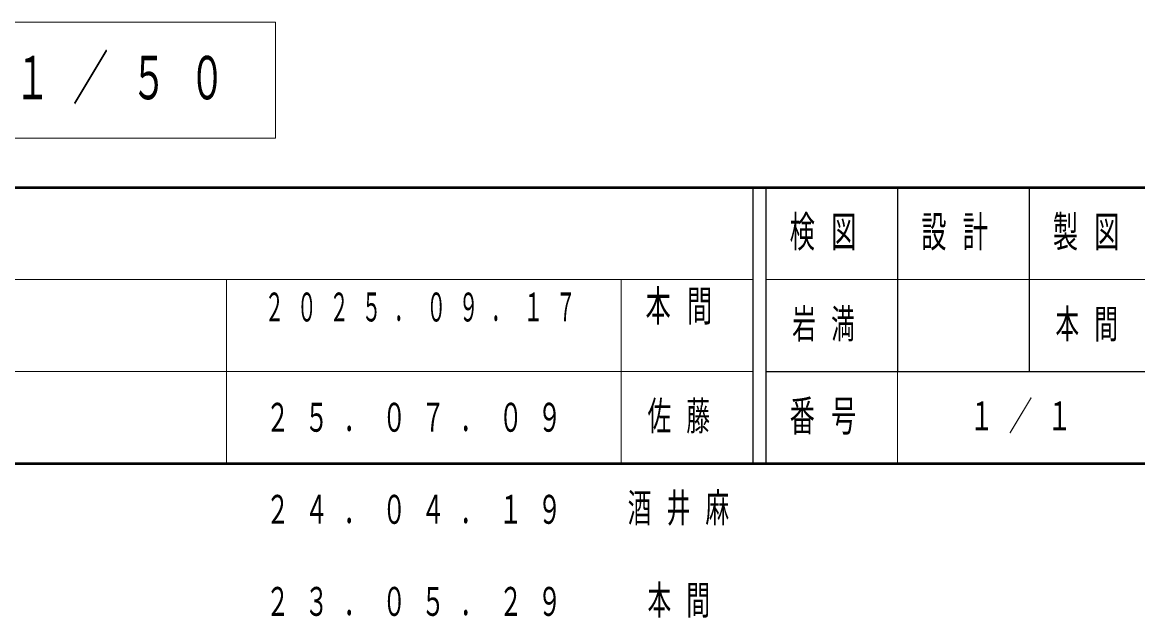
# Model space of a CAD drawing. Units: millimetres on the paper. Extents: x -385 to 0, y -19 to 267.
# Drawn here: x -299 to -214.3, y -11.7 to 33.5 of the extents above; entities that cross this region are included whole.
import ezdxf

# ---------------------------------------------------------------- set-up
doc = ezdxf.new("R2010")
doc.units = ezdxf.units.MM
doc.layers.add('LY_1', color=7, linetype='Continuous', lineweight=25)
doc.layers.add('LY_2', color=7, linetype='Continuous', lineweight=13)
doc.layers.add('LY_3', color=7, linetype='Continuous')
doc.styles.add('ＭＳ ゴシック', font='')
doc.styles.get('ＭＳ ゴシック').set_extended_font_data('MS Gothic')

msp = doc.modelspace()

# ---------------------------------------------------------------- linework, layer by layer
at = {"layer": 'LY_1', "lineweight": 13}
for p, q in [((-279.762, 33.549), (-327.562, 33.549)), ((-279.762, 24.749), (-279.762, 33.549)), ((-327.562, 24.749), (-279.762, 24.749))]:
    msp.add_line(p, q, dxfattribs=at)
at = {"layer": 'LY_2', "lineweight": 50}
for p, q in [((-385, 21), (0, 21)), ((-385, 0), (0, 0))]:
    msp.add_line(p, q, dxfattribs=at)
at = {"layer": 'LY_2', "color": 211, "lineweight": 25}
for p, q in [((-243.5, 21), (-243.5, 0)), ((-242.5, 21), (-242.5, 0)), ((-232.5, 21), (-232.5, 7)), ((-222.5, 21), (-222.5, 7)), ((-242.5, 7), (0, 7))]:
    msp.add_line(p, q, dxfattribs=at)
at = {"layer": 'LY_2'}
for p, q in [((-385, 14), (-243.5, 14)), ((-283.5, 14), (-283.5, 0)), ((-253.5, 14), (-253.5, 0)), ((-242.5, 14), (-187.5, 14)), ((-385, 7), (-243.5, 7)), ((-232.5, 7), (-232.5, 0))]:
    msp.add_line(p, q, dxfattribs=at)

# ---------------------------------------------------------------- texts
at = {"layer": 'LY_1', "style": 'ＭＳ ゴシック'}
for s, insert, char_height, attachment_point in [('\\T1.64;\\W0.6;立面図\u3000Ｓ＝１／５０', (-326.162, 29.149), 3.299, 4), ('\\T1.64;\\W0.5;２０２５．０９．１７', (-268.3, 13), 2.199, 2), ('\\T1.64;\\W0.6;本間', (-248.5, 13.167), 2.346, 2), ('\\T1.64;\\W0.6;２５．０７．０９', (-280.5, 3.5), 2.199, 4), ('\\T1.64;\\W0.6;佐藤', (-251.5, 3.5), 2.199, 4), ('\\T1.64;\\W0.6;２４．０４．１９', (-280.5, -3.5), 2.199, 4), ('\\T1.64;\\W0.6;酒井麻', (-253, -3.5), 2.199, 4), ('\\T1.64;\\W0.6;本間', (-251.5, -10.5), 2.199, 4), ('\\T1.64;\\W0.6;２３．０５．２９', (-280.5, -10.5), 2.199, 4)]:
    msp.add_mtext(s, dxfattribs=dict(at, insert=insert, char_height=char_height, attachment_point=attachment_point))
at = {"layer": 'LY_2', "color": 4, "char_height": 2.346, "attachment_point": 4, "style": 'ＭＳ ゴシック'}
for s, insert in [('\\T1.64;\\W0.6;検図', (-240.7, 17.5)), ('\\T1.64;\\W0.6;設計', (-230.7, 17.5)), ('\\T1.64;\\W0.6;製図', (-220.7, 17.5)), ('\\T1.64;\\W0.6;番号', (-240.7, 3.5))]:
    msp.add_mtext(s, dxfattribs=dict(at, insert=insert))
at = {"layer": 'LY_3', "char_height": 2.199, "attachment_point": 4, "style": 'ＭＳ ゴシック'}
for s, insert in [('\\T1.64;\\W0.6;岩満', (-240.5, 10.5)), ('\\T1.64;\\W0.6;本間', (-220.5, 10.5)), ('\\T1.64;\\W0.6;１／１', (-227, 3.5))]:
    msp.add_mtext(s, dxfattribs=dict(at, insert=insert))

doc.saveas('drawing.dxf')
